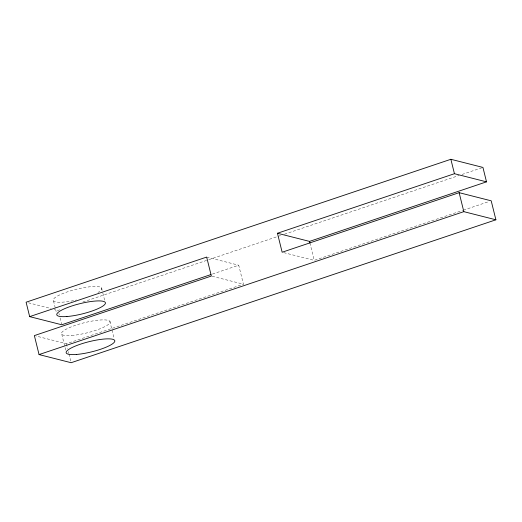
<?xml version="1.0" encoding="UTF-8"?>
<svg xmlns="http://www.w3.org/2000/svg" width="522" height="522" viewBox="0 0 522 522"><rect width="100%" height="100%" fill="white"/><g stroke="black" fill="none" stroke-linecap="round" stroke-linejoin="round"><path stroke-width="0.39" stroke-dasharray="2.61 1.96" d="M59.71 309.827L58.17 310.349L54.255 309.357M82.881 302.029L207.997 259.936M208.767 259.675L280.595 235.507M284.457 234.208L459.001 175.483M462.087 174.446L482.171 167.686M212.447 274.057L238.724 265.215L243.422 284.19L66.431 343.737L35.927 335.998M283.714 252.628L314.218 260.367L462.609 210.438M463.379 210.183L488.886 201.596M206.66 257.078L238.724 265.215M212.134 276.249L243.422 284.19M28.449 302.806L51.13 308.561M309.911 242.978L314.218 260.367M101.549 287.824L102.671 292.379M102.86 293.136L104.739 300.724M109.809 321.213L114.116 338.608M58.921 313.383L59.293 314.903M60.05 317.937L61.55 324.005M66.431 343.737L67.606 348.481M68.389 351.645L68.78 353.224M68.976 354.014L70.738 361.133M53.518 300.913L56.148 311.536M61.785 334.308L65.694 350.118M73.569 300.633A25.036 5.246 -13.9 0 1 54.275 298.264A25.036 5.246 -13.9 0 1 87.774 287.054A25.036 5.246 -13.9 0 1 98.025 292.444M76.551 299.993A25.036 5.246 -13.9 0 1 75.142 300.307M71.618 335.496A25.036 5.246 -13.9 0 0 110.018 322.576A25.036 5.246 -13.9 0 0 75.755 325.213A25.036 5.246 -13.9 0 0 71.618 335.496"/><path stroke-width="0.78" d="M29.669 316.626L206.66 257.078L211.351 276.053L34.361 335.6L39.059 354.575L71.129 362.712L495.9 219.795L491.202 200.82L459.138 192.677L282.148 252.23L277.45 233.256L309.52 241.399L486.511 181.845L482.941 167.425L450.871 159.288L26.1 302.205L29.669 316.626L61.74 324.769L210.901 274.579M277.45 233.256L454.44 173.709L486.511 181.845M39.059 354.575L463.83 211.651L495.9 219.795M450.871 159.288L454.44 173.709M459.138 192.677L463.83 211.651M309.52 241.399L309.911 242.978M76.31 354.464A25.036 5.246 -13.9 0 0 114.71 341.545A25.036 5.246 -13.9 0 0 80.447 344.181A25.036 5.246 -13.9 0 0 76.31 354.464M66.92 316.521A25.036 5.246 -13.9 0 0 105.32 303.602A25.036 5.246 -13.9 0 0 71.057 306.238A25.036 5.246 -13.9 0 0 66.92 316.521"/></g></svg>
